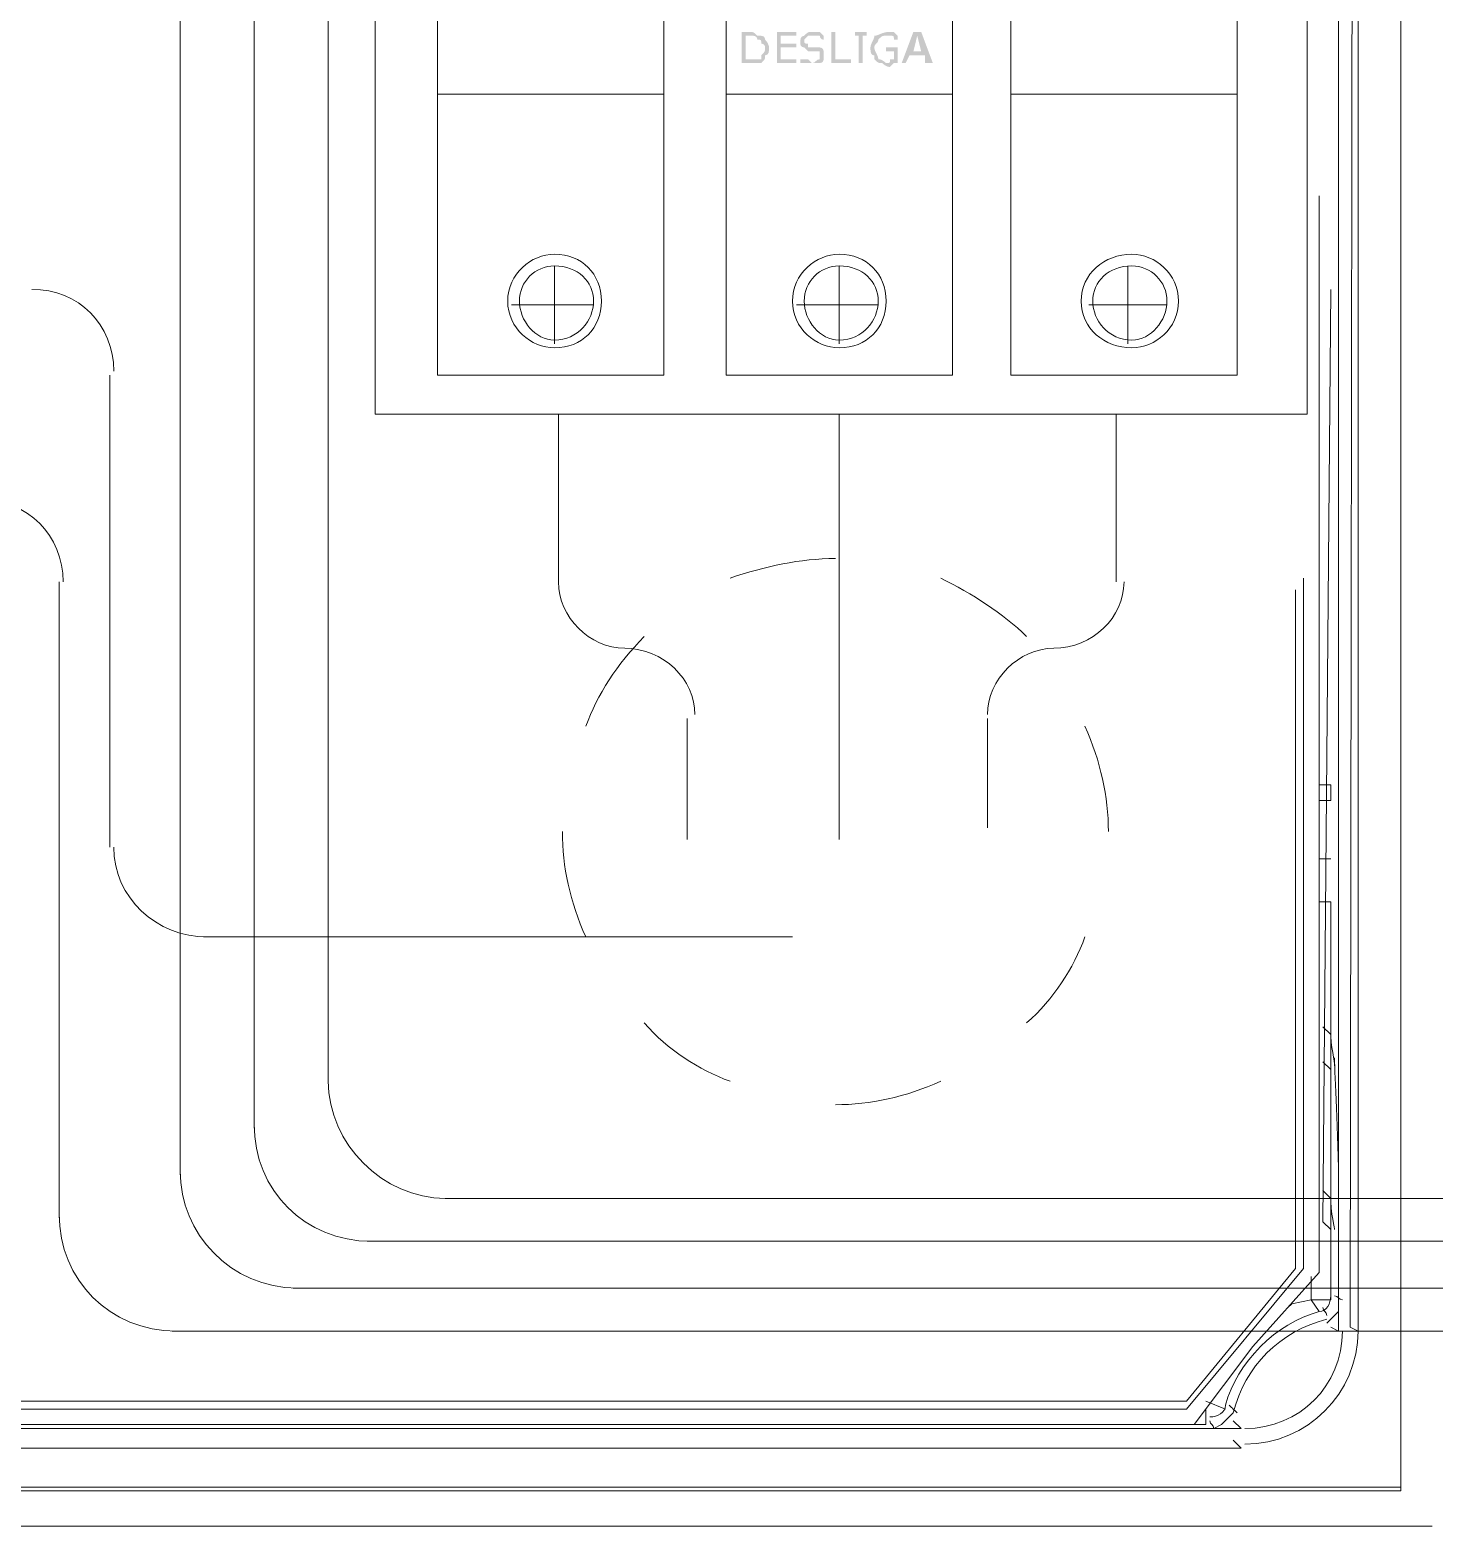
# Model space of a CAD drawing. Header units: metres. Extents: x 2999 to 3164, y 1641 to 1678.
# Drawn here: x 3008.698 to 3009.256, y 1650.142 to 1650.737 of the extents above; entities that cross this region are included whole.
import ezdxf

# ---------------------------------------------------------------- set-up
doc = ezdxf.new("R2010")
doc.units = ezdxf.units.M

msp = doc.modelspace()

# ---------------------------------------------------------------- hatches: boundary and pattern name
at = {"true_color": 0x000007}
h = msp.add_hatch(color=7, dxfattribs=at)
edge = h.paths.add_edge_path()
edge.add_spline(control_points=[(3008.99168, 1650.73038), (3008.99168, 1650.72883), (3008.99168, 1650.72727), (3008.99013, 1650.72727), (3008.99013, 1650.72727), (3008.99013, 1650.72572), (3008.99013, 1650.72572), (3008.98858, 1650.72417), (3008.98858, 1650.72417), (3008.98858, 1650.72417), (3008.98702, 1650.72417), (3008.98702, 1650.72417), (3008.98702, 1650.72417), (3008.98547, 1650.72417), (3008.98547, 1650.72417), (3008.98392, 1650.72417)], knot_values=[0, 0, 0, 0, 0.0625, 0.0625, 0.0625, 0.0625, 0.125, 0.125, 0.125, 0.125, 0.1875, 0.1875, 0.1875, 0.1875, 1, 1, 1, 1], degree=3, periodic=0)
edge.add_line((3008.98392, 1650.72417), (3008.98082, 1650.72417))
edge.add_line((3008.98082, 1650.72417), (3008.98082, 1650.73659))
edge.add_line((3008.98082, 1650.73659), (3008.98392, 1650.73659))
edge.add_spline(control_points=[(3008.98392, 1650.73659), (3008.98547, 1650.73659), (3008.98547, 1650.73659), (3008.98702, 1650.73503), (3008.98702, 1650.73503), (3008.98702, 1650.73503), (3008.98858, 1650.73503), (3008.98858, 1650.73503), (3008.98858, 1650.73503), (3008.99013, 1650.73503), (3008.99013, 1650.73348), (3008.99013, 1650.73348), (3008.99013, 1650.73348), (3008.99168, 1650.73193), (3008.99168, 1650.73038), (3008.99168, 1650.73038)], knot_values=[0, 0, 0, 0, 0.0625, 0.0625, 0.0625, 0.0625, 0.125, 0.125, 0.125, 0.125, 0.1875, 0.1875, 0.1875, 0.1875, 1, 1, 1, 1], degree=3, periodic=0)
edge = h.paths.add_edge_path()
edge.add_spline(control_points=[(3008.99013, 1650.73038), (3008.99013, 1650.73038), (3008.99013, 1650.73193), (3008.98858, 1650.73193), (3008.98858, 1650.73193), (3008.98858, 1650.73348), (3008.98858, 1650.73348), (3008.98702, 1650.73348), (3008.98702, 1650.73348), (3008.98702, 1650.73348), (3008.98702, 1650.73503), (3008.98547, 1650.73503), (3008.98547, 1650.73503), (3008.98547, 1650.73503), (3008.98547, 1650.73503), (3008.98392, 1650.73503)], knot_values=[0, 0, 0, 0, 0.0625, 0.0625, 0.0625, 0.0625, 0.125, 0.125, 0.125, 0.125, 0.1875, 0.1875, 0.1875, 0.1875, 1, 1, 1, 1], degree=3, periodic=0)
edge.add_line((3008.98392, 1650.73503), (3008.98237, 1650.73503))
edge.add_line((3008.98237, 1650.73503), (3008.98237, 1650.72572))
edge.add_line((3008.98237, 1650.72572), (3008.98392, 1650.72572))
edge.add_spline(control_points=[(3008.98392, 1650.72572), (3008.98547, 1650.72572), (3008.98547, 1650.72572), (3008.98702, 1650.72572), (3008.98702, 1650.72572), (3008.98702, 1650.72572), (3008.98702, 1650.72572), (3008.98858, 1650.72572), (3008.98858, 1650.72572), (3008.98858, 1650.72572), (3008.98858, 1650.72727), (3008.98858, 1650.72727), (3008.98858, 1650.72727), (3008.99013, 1650.72883), (3008.99013, 1650.72883), (3008.99013, 1650.73038)], knot_values=[0, 0, 0, 0, 0.0625, 0.0625, 0.0625, 0.0625, 0.125, 0.125, 0.125, 0.125, 0.1875, 0.1875, 0.1875, 0.1875, 1, 1, 1, 1], degree=3, periodic=0)
h.paths.add_polyline_path([(3009.00254, 1650.72417), (3008.99478, 1650.72417), (3008.99478, 1650.73659), (3009.00254, 1650.73659), (3009.00254, 1650.73503), (3008.99634, 1650.73503), (3008.99634, 1650.73193), (3009.00254, 1650.73193), (3009.00254, 1650.73038), (3008.99634, 1650.73038), (3008.99634, 1650.72572), (3009.00254, 1650.72572), (3009.00254, 1650.72417), (3009.00254, 1650.72572)])
edge = h.paths.add_edge_path()
edge.add_spline(control_points=[(3009.01341, 1650.72727), (3009.01341, 1650.72727), (3009.01341, 1650.72572), (3009.01341, 1650.72572), (3009.01341, 1650.72572), (3009.01341, 1650.72572), (3009.01341, 1650.72417), (3009.01186, 1650.72417), (3009.01186, 1650.72417), (3009.01186, 1650.72417), (3009.01186, 1650.72417), (3009.0103, 1650.72417), (3009.0103, 1650.72417), (3009.0103, 1650.72417), (3009.0103, 1650.72417), (3009.00875, 1650.72417), (3009.00875, 1650.72417), (3009.00875, 1650.72417), (3009.0072, 1650.72417), (3009.0072, 1650.72417), (3009.0072, 1650.72417), (3009.00565, 1650.72417), (3009.00565, 1650.72417), (3009.0041, 1650.72417)], knot_values=[0, 0, 0, 0, 0.041667, 0.041667, 0.041667, 0.041667, 0.083333, 0.083333, 0.083333, 0.083333, 0.125, 0.125, 0.125, 0.125, 0.166667, 0.166667, 0.166667, 0.166667, 0.208333, 0.208333, 0.208333, 0.208333, 1, 1, 1, 1], degree=3, periodic=0)
edge.add_line((3009.0041, 1650.72417), (3009.0041, 1650.72572))
edge.add_spline(control_points=[(3009.0041, 1650.72572), (3009.00565, 1650.72572), (3009.00565, 1650.72572), (3009.0072, 1650.72572), (3009.0072, 1650.72572), (3009.0072, 1650.72572), (3009.00875, 1650.72417), (3009.00875, 1650.72417), (3009.00875, 1650.72417), (3009.0103, 1650.72417), (3009.0103, 1650.72572), (3009.01186, 1650.72572), (3009.01186, 1650.72572), (3009.01186, 1650.72572), (3009.01186, 1650.72572), (3009.01186, 1650.72727), (3009.01186, 1650.72727), (3009.01186, 1650.72727), (3009.01186, 1650.72727), (3009.01186, 1650.72883), (3009.01186, 1650.72883), (3009.01186, 1650.72883), (3009.01186, 1650.72883), (3009.0103, 1650.72883), (3009.0103, 1650.72883), (3009.0103, 1650.72883), (3009.0103, 1650.72883), (3009.00875, 1650.72883), (3009.00875, 1650.72883), (3009.00875, 1650.72883), (3009.00875, 1650.72883), (3009.0072, 1650.72883), (3009.0072, 1650.72883), (3009.0072, 1650.72883), (3009.00565, 1650.73038), (3009.00565, 1650.73038), (3009.00565, 1650.73038), (3009.0041, 1650.73038), (3009.0041, 1650.73193), (3009.0041, 1650.73193), (3009.0041, 1650.73193), (3009.0041, 1650.73348), (3009.0041, 1650.73503), (3009.00565, 1650.73503), (3009.00565, 1650.73503), (3009.0072, 1650.73659), (3009.0072, 1650.73659), (3009.00875, 1650.73659), (3009.00875, 1650.73659), (3009.0103, 1650.73659), (3009.0103, 1650.73659), (3009.01186, 1650.73659), (3009.01186, 1650.73659), (3009.01186, 1650.73659), (3009.01341, 1650.73503), (3009.01341, 1650.73503)], knot_values=[0, 0, 0, 0, 0.017857, 0.017857, 0.017857, 0.017857, 0.035714, 0.035714, 0.035714, 0.035714, 0.053571, 0.053571, 0.053571, 0.053571, 0.071429, 0.071429, 0.071429, 0.071429, 0.089286, 0.089286, 0.089286, 0.089286, 0.107143, 0.107143, 0.107143, 0.107143, 0.125, 0.125, 0.125, 0.125, 0.142857, 0.142857, 0.142857, 0.142857, 0.160714, 0.160714, 0.160714, 0.160714, 0.178571, 0.178571, 0.178571, 0.178571, 0.196429, 0.196429, 0.196429, 0.196429, 0.214286, 0.214286, 0.214286, 0.214286, 0.232143, 0.232143, 0.232143, 0.232143, 1, 1, 1, 1], degree=3, periodic=0)
edge.add_line((3009.01341, 1650.73503), (3009.01341, 1650.73348))
edge.add_spline(control_points=[(3009.01341, 1650.73348), (3009.01341, 1650.73348), (3009.01186, 1650.73348), (3009.01186, 1650.73503), (3009.01186, 1650.73503), (3009.0103, 1650.73503), (3009.0103, 1650.73503), (3009.00875, 1650.73503), (3009.00875, 1650.73503), (3009.00875, 1650.73503), (3009.0072, 1650.73503), (3009.0072, 1650.73503), (3009.0072, 1650.73503), (3009.00565, 1650.73348), (3009.00565, 1650.73348), (3009.00565, 1650.73348), (3009.00565, 1650.73348), (3009.00565, 1650.73193), (3009.00565, 1650.73193), (3009.0072, 1650.73193), (3009.0072, 1650.73193), (3009.0072, 1650.73193), (3009.0072, 1650.73038), (3009.0072, 1650.73038), (3009.0072, 1650.73038), (3009.00875, 1650.73038), (3009.00875, 1650.73038), (3009.00875, 1650.73038), (3009.00875, 1650.73038), (3009.0103, 1650.73038), (3009.0103, 1650.73038), (3009.01186, 1650.73038), (3009.01186, 1650.73038), (3009.01186, 1650.73038), (3009.01341, 1650.73038), (3009.01341, 1650.72883), (3009.01341, 1650.72883), (3009.01341, 1650.72883), (3009.01341, 1650.72883), (3009.01341, 1650.72727)], knot_values=[0, 0, 0, 0, 0.025, 0.025, 0.025, 0.025, 0.05, 0.05, 0.05, 0.05, 0.075, 0.075, 0.075, 0.075, 0.1, 0.1, 0.1, 0.1, 0.125, 0.125, 0.125, 0.125, 0.15, 0.15, 0.15, 0.15, 0.175, 0.175, 0.175, 0.175, 0.2, 0.2, 0.2, 0.2, 0.225, 0.225, 0.225, 0.225, 1, 1, 1, 1], degree=3, periodic=0)
h.paths.add_polyline_path([(3009.02427, 1650.72417), (3009.01651, 1650.72417), (3009.01651, 1650.73659), (3009.01806, 1650.73659), (3009.01806, 1650.72572), (3009.02427, 1650.72572), (3009.02427, 1650.72417), (3009.02427, 1650.72572)])
h.paths.add_polyline_path([(3009.03048, 1650.72417), (3009.02893, 1650.72417)])
h.paths.add_polyline_path([(3009.04289, 1650.72417), (3009.04289, 1650.72417), (3009.04289, 1650.72417), (3009.04289, 1650.72417), (3009.04289, 1650.72417), (3009.04289, 1650.72417), (3009.04288, 1650.72417), (3009.04287, 1650.72417), (3009.04286, 1650.72417), (3009.04284, 1650.72417), (3009.04281, 1650.72417), (3009.04278, 1650.72417), (3009.04274, 1650.72417), (3009.0427, 1650.72417), (3009.04265, 1650.72417), (3009.04259, 1650.72417), (3009.04252, 1650.72417), (3009.04243, 1650.72417), (3009.04234, 1650.72417), (3009.04224, 1650.72417), (3009.04212, 1650.72417), (3009.042, 1650.72417), (3009.04185, 1650.72417), (3009.0417, 1650.72417), (3009.04153, 1650.72417), (3009.04134, 1650.72417), (3009.04134, 1650.72417), (3009.04133, 1650.72416), (3009.04131, 1650.72414), (3009.04128, 1650.7241), (3009.04123, 1650.72406), (3009.04117, 1650.724), (3009.0411, 1650.72393), (3009.04102, 1650.72385), (3009.04094, 1650.72377), (3009.04085, 1650.72368), (3009.04076, 1650.72359), (3009.04066, 1650.72349), (3009.04057, 1650.72339), (3009.04047, 1650.7233), (3009.04037, 1650.7232), (3009.04028, 1650.72311), (3009.04019, 1650.72302), (3009.04011, 1650.72294), (3009.04003, 1650.72286), (3009.03996, 1650.72279), (3009.03991, 1650.72273), (3009.03986, 1650.72269), (3009.03982, 1650.72265), (3009.0398, 1650.72263), (3009.03979, 1650.72262), (3009.0396, 1650.72263), (3009.0394, 1650.72265), (3009.03921, 1650.72269), (3009.03902, 1650.72273), (3009.03883, 1650.72279), (3009.03865, 1650.72286), (3009.03847, 1650.72294), (3009.0383, 1650.72302), (3009.03813, 1650.72311), (3009.03796, 1650.7232), (3009.03781, 1650.7233), (3009.03766, 1650.72339), (3009.03752, 1650.72349), (3009.03738, 1650.72359), (3009.03726, 1650.72368), (3009.03715, 1650.72377), (3009.03704, 1650.72385), (3009.03695, 1650.72393), (3009.03687, 1650.724), (3009.03681, 1650.72406), (3009.03676, 1650.7241), (3009.03672, 1650.72414), (3009.03669, 1650.72416), (3009.03669, 1650.72417), (3009.0365, 1650.72417), (3009.03633, 1650.72417), (3009.03617, 1650.72417), (3009.03603, 1650.72418), (3009.03589, 1650.72418), (3009.03577, 1650.72419), (3009.03565, 1650.72421), (3009.03554, 1650.72423), (3009.03543, 1650.72425), (3009.03533, 1650.72428), (3009.03523, 1650.72432), (3009.03513, 1650.72436), (3009.03504, 1650.72442), (3009.03494, 1650.72448), (3009.03484, 1650.72455), (3009.03473, 1650.72463), (3009.03462, 1650.72472), (3009.0345, 1650.72483), (3009.03438, 1650.72494), (3009.03424, 1650.72507), (3009.0341, 1650.72521), (3009.03394, 1650.72537), (3009.03377, 1650.72554), (3009.03358, 1650.72572), (3009.03358, 1650.72572), (3009.03358, 1650.72572), (3009.03358, 1650.72573), (3009.03358, 1650.72573), (3009.03358, 1650.72574), (3009.03358, 1650.72575), (3009.03358, 1650.72576), (3009.03358, 1650.72578), (3009.03358, 1650.7258), (3009.03358, 1650.72583), (3009.03358, 1650.72587), (3009.03358, 1650.72592), (3009.03358, 1650.72597), (3009.03358, 1650.72603), (3009.03358, 1650.7261), (3009.03358, 1650.72618), (3009.03358, 1650.72627), (3009.03358, 1650.72638), (3009.03358, 1650.72649), (3009.03358, 1650.72662), (3009.03358, 1650.72676), (3009.03358, 1650.72692), (3009.03358, 1650.72709), (3009.03358, 1650.72727), (3009.0334, 1650.72728), (3009.03323, 1650.72731), (3009.03307, 1650.72734), (3009.03293, 1650.7274), (3009.0328, 1650.72746), (3009.03269, 1650.72754), (3009.03258, 1650.72763), (3009.03249, 1650.72773), (3009.03241, 1650.72785), (3009.03234, 1650.72797), (3009.03228, 1650.7281), (3009.03222, 1650.72824), (3009.03218, 1650.72839), (3009.03214, 1650.72855), (3009.03211, 1650.72871), (3009.03209, 1650.72888), (3009.03207, 1650.72906), (3009.03205, 1650.72924), (3009.03204, 1650.72942), (3009.03204, 1650.72961), (3009.03203, 1650.7298), (3009.03203, 1650.72999), (3009.03203, 1650.73018), (3009.03203, 1650.73038), (3009.03204, 1650.73057), (3009.03206, 1650.73077), (3009.0321, 1650.73096), (3009.03215, 1650.73115), (3009.0322, 1650.73135), (3009.03227, 1650.73154), (3009.03235, 1650.73174), (3009.03243, 1650.73193), (3009.03252, 1650.73212), (3009.03261, 1650.73232), (3009.03271, 1650.73251), (3009.03281, 1650.73271), (3009.0329, 1650.7329), (3009.033, 1650.73309), (3009.03309, 1650.73329), (3009.03318, 1650.73348), (3009.03326, 1650.73368), (3009.03334, 1650.73387), (3009.03341, 1650.73406), (3009.03347, 1650.73426), (3009.03352, 1650.73445), (3009.03355, 1650.73465), (3009.03357, 1650.73484), (3009.03358, 1650.73503), (3009.03378, 1650.73504), (3009.03397, 1650.73506), (3009.03417, 1650.7351), (3009.03437, 1650.73515), (3009.03457, 1650.73521), (3009.03477, 1650.73528), (3009.03498, 1650.73535), (3009.03519, 1650.73544), (3009.03541, 1650.73553), (3009.03563, 1650.73562), (3009.03587, 1650.73571), (3009.0361, 1650.73581), (3009.03635, 1650.73591), (3009.03661, 1650.736), (3009.03687, 1650.7361), (3009.03715, 1650.73618), (3009.03743, 1650.73627), (3009.03773, 1650.73634), (3009.03804, 1650.73641), (3009.03836, 1650.73647), (3009.0387, 1650.73652), (3009.03905, 1650.73656), (3009.03941, 1650.73658), (3009.03979, 1650.73659), (3009.03979, 1650.73659), (3009.03979, 1650.73659), (3009.03979, 1650.73659), (3009.0398, 1650.73659), (3009.0398, 1650.73659), (3009.03981, 1650.73659), (3009.03983, 1650.73659), (3009.03985, 1650.73659), (3009.03987, 1650.73659), (3009.0399, 1650.73659), (3009.03994, 1650.73659), (3009.03998, 1650.73659), (3009.04004, 1650.73659), (3009.0401, 1650.73659), (3009.04017, 1650.73659), (3009.04025, 1650.73659), (3009.04034, 1650.73659), (3009.04045, 1650.73659), (3009.04056, 1650.73659), (3009.04069, 1650.73659), (3009.04083, 1650.73659), (3009.04099, 1650.73659), (3009.04116, 1650.73659), (3009.04134, 1650.73659), (3009.04135, 1650.73658), (3009.04137, 1650.73656), (3009.04141, 1650.73652), (3009.04146, 1650.73647), (3009.04152, 1650.73641), (3009.04158, 1650.73634), (3009.04166, 1650.73627), (3009.04174, 1650.73618), (3009.04183, 1650.7361), (3009.04193, 1650.736), (3009.04202, 1650.73591), (3009.04212, 1650.73581), (3009.04222, 1650.73571), (3009.04231, 1650.73562), (3009.0424, 1650.73553), (3009.04249, 1650.73544), (3009.04258, 1650.73535), (3009.04265, 1650.73528), (3009.04272, 1650.73521), (3009.04278, 1650.73515), (3009.04283, 1650.7351), (3009.04286, 1650.73506), (3009.04289, 1650.73504), (3009.04289, 1650.73503), (3009.04289, 1650.73348), (3009.04289, 1650.73348), (3009.04289, 1650.73348), (3009.04289, 1650.73348), (3009.04289, 1650.73348), (3009.04289, 1650.73348), (3009.04289, 1650.73348), (3009.04289, 1650.73348), (3009.04289, 1650.73348), (3009.04289, 1650.73348), (3009.04289, 1650.73348), (3009.04289, 1650.73348), (3009.04289, 1650.73348), (3009.04289, 1650.73348), (3009.04289, 1650.73348), (3009.04289, 1650.73348), (3009.04289, 1650.73348), (3009.04289, 1650.73348), (3009.04289, 1650.73348), (3009.04289, 1650.73348), (3009.04289, 1650.73348), (3009.04289, 1650.73348), (3009.04289, 1650.73348), (3009.04289, 1650.73348), (3009.04289, 1650.73348), (3009.04289, 1650.73348), (3009.04289, 1650.73348), (3009.04289, 1650.73348), (3009.04286, 1650.73348), (3009.04283, 1650.73348), (3009.04278, 1650.73348), (3009.04272, 1650.73348), (3009.04265, 1650.73348), (3009.04258, 1650.73348), (3009.04249, 1650.73348), (3009.0424, 1650.73348), (3009.04231, 1650.73348), (3009.04222, 1650.73348), (3009.04212, 1650.73348), (3009.04202, 1650.73348), (3009.04193, 1650.73348), (3009.04183, 1650.73348), (3009.04174, 1650.73348), (3009.04166, 1650.73348), (3009.04158, 1650.73348), (3009.04152, 1650.73348), (3009.04146, 1650.73348), (3009.04141, 1650.73348), (3009.04137, 1650.73348), (3009.04135, 1650.73348), (3009.04134, 1650.73348), (3009.04134, 1650.73367), (3009.04134, 1650.73384), (3009.04134, 1650.73399), (3009.04134, 1650.73414), (3009.04133, 1650.73426), (3009.04132, 1650.73438), (3009.0413, 1650.73448), (3009.04128, 1650.73457), (3009.04126, 1650.73466), (3009.04123, 1650.73473), (3009.04119, 1650.73479), (3009.04115, 1650.73484), (3009.0411, 1650.73488), (3009.04103, 1650.73492), (3009.04096, 1650.73495), (3009.04088, 1650.73498), (3009.04079, 1650.735), (3009.04069, 1650.73501), (3009.04057, 1650.73502), (3009.04044, 1650.73503), (3009.0403, 1650.73503), (3009.04015, 1650.73503), (3009.03998, 1650.73503), (3009.03979, 1650.73503), (3009.03979, 1650.73503), (3009.03979, 1650.73503), (3009.03979, 1650.73503), (3009.03978, 1650.73503), (3009.03978, 1650.73503), (3009.03977, 1650.73503), (3009.03975, 1650.73503), (3009.03973, 1650.73503), (3009.03971, 1650.73503), (3009.03968, 1650.73503), (3009.03964, 1650.73503), (3009.0396, 1650.73503), (3009.03954, 1650.73503), (3009.03948, 1650.73503), (3009.03941, 1650.73503), (3009.03933, 1650.73503), (3009.03924, 1650.73503), (3009.03914, 1650.73503), (3009.03902, 1650.73503), (3009.03889, 1650.73503), (3009.03875, 1650.73503), (3009.0386, 1650.73503), (3009.03842, 1650.73503), (3009.03824, 1650.73503), (3009.03805, 1650.73503), (3009.03788, 1650.73503), (3009.03772, 1650.73503), (3009.03758, 1650.73503), (3009.03744, 1650.73502), (3009.03732, 1650.73501), (3009.0372, 1650.735), (3009.03709, 1650.73498), (3009.03698, 1650.73495), (3009.03688, 1650.73492), (3009.03678, 1650.73488), (3009.03669, 1650.73484), (3009.03659, 1650.73479), (3009.03649, 1650.73473), (3009.03639, 1650.73466), (3009.03628, 1650.73457), (3009.03617, 1650.73448), (3009.03606, 1650.73438), (3009.03593, 1650.73426), (3009.0358, 1650.73414), (3009.03565, 1650.73399), (3009.03549, 1650.73384), (3009.03532, 1650.73367), (3009.03513, 1650.73348), (3009.03513, 1650.7333), (3009.0351, 1650.73312), (3009.03507, 1650.73297), (3009.03502, 1650.73282), (3009.03496, 1650.73269), (3009.03489, 1650.73256), (3009.03482, 1650.73244), (3009.03473, 1650.73233), (3009.03464, 1650.73223), (3009.03455, 1650.73213), (3009.03446, 1650.73203), (3009.03436, 1650.73193), (3009.03426, 1650.73183), (3009.03417, 1650.73173), (3009.03407, 1650.73163), (3009.03399, 1650.73153), (3009.0339, 1650.73142), (3009.03383, 1650.7313), (3009.03376, 1650.73117), (3009.0337, 1650.73104), (3009.03365, 1650.73089), (3009.03361, 1650.73074), (3009.03359, 1650.73056), (3009.03358, 1650.73038), (3009.03359, 1650.73018), (3009.03361, 1650.72999), (3009.03365, 1650.7298), (3009.0337, 1650.7296), (3009.03376, 1650.72941), (3009.03383, 1650.72921), (3009.0339, 1650.72902), (3009.03399, 1650.72883), (3009.03407, 1650.72863), (3009.03417, 1650.72844), (3009.03426, 1650.72824), (3009.03436, 1650.72805), (3009.03446, 1650.72786), (3009.03455, 1650.72766), (3009.03464, 1650.72747), (3009.03473, 1650.72727), (3009.03482, 1650.72708), (3009.03489, 1650.72689), (3009.03496, 1650.72669), (3009.03502, 1650.7265), (3009.03507, 1650.7263), (3009.0351, 1650.72611), (3009.03513, 1650.72592), (3009.03513, 1650.72572), (3009.03533, 1650.72571), (3009.03552, 1650.72569), (3009.03571, 1650.72566), (3009.0359, 1650.72561), (3009.03609, 1650.72555), (3009.03627, 1650.72548), (3009.03645, 1650.7254), (3009.03663, 1650.72532), (3009.0368, 1650.72523), (3009.03696, 1650.72514), (3009.03712, 1650.72504), (3009.03727, 1650.72495), (3009.03741, 1650.72485), (3009.03754, 1650.72475), (3009.03767, 1650.72466), (3009.03778, 1650.72457), (3009.03788, 1650.72449), (3009.03797, 1650.72441), (3009.03805, 1650.72434), (3009.03812, 1650.72429), (3009.03817, 1650.72424), (3009.03821, 1650.7242), (3009.03823, 1650.72418), (3009.03824, 1650.72417), (3009.03842, 1650.72417), (3009.0386, 1650.72417), (3009.03875, 1650.72417), (3009.03889, 1650.72418), (3009.03902, 1650.72418), (3009.03914, 1650.72419), (3009.03924, 1650.72421), (3009.03933, 1650.72423), (3009.03941, 1650.72425), (3009.03948, 1650.72428), (3009.03954, 1650.72432), (3009.0396, 1650.72436), (3009.03964, 1650.72442), (3009.03968, 1650.72448), (3009.03971, 1650.72455), (3009.03973, 1650.72463), (3009.03975, 1650.72472), (3009.03977, 1650.72483), (3009.03978, 1650.72494), (3009.03978, 1650.72507), (3009.03979, 1650.72521), (3009.03979, 1650.72537), (3009.03979, 1650.72554), (3009.03979, 1650.72572), (3009.03998, 1650.72572), (3009.04015, 1650.72572), (3009.0403, 1650.72572), (3009.04044, 1650.72572), (3009.04057, 1650.72572), (3009.04069, 1650.72572), (3009.04079, 1650.72572), (3009.04088, 1650.72572), (3009.04096, 1650.72572), (3009.04103, 1650.72572), (3009.0411, 1650.72572), (3009.04115, 1650.72572), (3009.04119, 1650.72572), (3009.04123, 1650.72572), (3009.04126, 1650.72572), (3009.04128, 1650.72572), (3009.0413, 1650.72572), (3009.04132, 1650.72572), (3009.04133, 1650.72572), (3009.04134, 1650.72572), (3009.04134, 1650.72572), (3009.04134, 1650.72572), (3009.04134, 1650.72572), (3009.04134, 1650.72572), (3009.04134, 1650.72883), (3009.03824, 1650.72883), (3009.03824, 1650.73038), (3009.04289, 1650.73038)])
h.paths.add_polyline_path([(3009.04289, 1650.72417), (3009.04289, 1650.73038)])
h.paths.add_polyline_path([(3009.05686, 1650.72417), (3009.05376, 1650.72417), (3009.05376, 1650.72727), (3009.04755, 1650.72727), (3009.046, 1650.72417), (3009.04445, 1650.72417), (3009.0491, 1650.73659), (3009.05221, 1650.73659), (3009.05686, 1650.72417), (3009.05221, 1650.73659)])
h.paths.add_polyline_path([(3009.05221, 1650.72883), (3009.05065, 1650.73503), (3009.0491, 1650.72883), (3009.05221, 1650.72883), (3009.0491, 1650.72883)])
h.paths.add_polyline_path([(3009.03048, 1650.72417), (3009.02582, 1650.72417), (3009.02737, 1650.72417), (3009.02737, 1650.73503), (3009.02582, 1650.73503), (3009.02582, 1650.73659), (3009.03048, 1650.73659), (3009.03048, 1650.73503), (3009.02893, 1650.73503), (3009.02893, 1650.72417)])

# ---------------------------------------------------------------- linework, layer by layer
at = {"color": 7, "linetype": 'Continuous', "lineweight": 20, "true_color": 0x000007}
for points in [[(3009.2431, 1652.5834), (3009.2431, 1650.15771), (3009.2431, 1650.15771)], [(3009.2431, 1652.57564), (3009.2431, 1650.15616), (3009.2431, 1650.15616)], [(3009.22602, 1650.21979), (3009.22602, 1652.46546), (3009.21826, 1652.45925), (3009.21826, 1650.21979)], [(3009.22602, 1650.21979), (3009.22292, 1650.22134), (3009.22602, 1652.46546), (3009.22292, 1652.46856)], [(3008.85976, 1650.71175), (3008.94978, 1650.71175), (3008.94978, 1650.71175)], [(3008.97461, 1650.71175), (3009.06462, 1650.71175), (3009.06462, 1650.71175)], [(3009.17791, 1650.71175), (3009.0879, 1650.71175), (3009.0879, 1650.71175)], [(3009.2105, 1650.24307), (3009.2105, 1650.6714), (3009.2105, 1650.6714)], [(3008.90632, 1650.64347), (3008.90632, 1650.62795), (3008.88925, 1650.62795)], [(3009.01962, 1650.64347), (3009.01962, 1650.62795), (3009.00254, 1650.62795)], [(3009.13446, 1650.64347), (3009.13446, 1650.62795), (3009.14998, 1650.62795)], [(3009.21516, 1650.26014), (3009.21206, 1650.26324), (3009.21516, 1650.63416)], [(3008.92184, 1650.62795), (3008.90632, 1650.62795), (3008.90632, 1650.61243)], [(3009.03513, 1650.62795), (3009.01962, 1650.62795), (3009.01962, 1650.61243)], [(3009.11894, 1650.62795), (3009.13446, 1650.62795), (3009.13446, 1650.61243)], [(3009.2043, 1650.24462), (3009.2043, 1650.51931), (3009.2043, 1650.51931)], [(3009.20119, 1650.24462), (3009.20119, 1650.51466), (3009.20119, 1650.51466)], [(3009.2105, 1650.43706), (3009.21516, 1650.43706), (3009.21516, 1650.43706)], [(3009.21516, 1650.43085), (3009.21516, 1650.43706), (3009.21516, 1650.43706)], [(3009.21516, 1650.43706), (3009.21516, 1650.43085), (3009.21516, 1650.43085)], [(3009.21516, 1650.43085), (3009.2105, 1650.43085), (3009.2105, 1650.43085)], [(3009.2105, 1650.40757), (3009.21516, 1650.40757), (3009.21516, 1650.40757)], [(3009.2105, 1650.3905), (3009.21516, 1650.3905), (3009.21516, 1650.3905)], [(3009.21516, 1650.33774), (3009.21516, 1650.3905), (3009.21516, 1650.3905)], [(3009.21516, 1650.3905), (3009.21516, 1650.2322), (3009.21516, 1650.2322)], [(3009.21516, 1650.33774), (3009.21206, 1650.34084), (3009.21206, 1650.34084)], [(3009.21516, 1650.32377), (3009.21206, 1650.32687), (3009.21206, 1650.32687)], [(3009.21516, 1650.27255), (3009.21206, 1650.27566), (3009.21206, 1650.27566)], [(3009.21516, 1650.26014), (3009.21206, 1650.26324), (3009.21206, 1650.26324)], [(3009.15774, 1650.18875), (3009.2043, 1650.24462), (3009.2043, 1650.24462)], [(3009.15774, 1650.19185), (3009.20119, 1650.24462), (3009.20119, 1650.24462)], [(3009.18412, 1650.21358), (3009.2105, 1650.24307), (3009.2105, 1650.24307)], [(3009.2074, 1650.2322), (3009.2074, 1650.24151), (3009.2074, 1650.24151)], [(3009.19809, 1650.2291), (3009.19964, 1650.23065), (3009.2074, 1650.2322)], [(3009.2105, 1650.22755), (3009.2074, 1650.2322), (3009.21516, 1650.2322)], [(3009.21826, 1650.23065), (3009.21826, 1650.22755), (3009.21361, 1650.22289)], [(3009.21826, 1650.23065), (3009.21826, 1650.21979), (3009.21826, 1650.21979)], [(3009.21826, 1650.21979), (3009.21516, 1650.22134), (3009.21516, 1650.22134)], [(3008.64404, 1650.18254), (3009.16084, 1650.18254), (3009.18412, 1650.21358)], [(3008.65025, 1650.19185), (3009.15774, 1650.19185), (3009.15774, 1650.19185)], [(3009.1655, 1650.19185), (3009.17326, 1650.18875), (3009.17326, 1650.18875)], [(3008.64715, 1650.18875), (3009.15774, 1650.18875), (3009.15774, 1650.18875)], [(3009.1655, 1650.18875), (3009.1655, 1650.18254), (3009.1655, 1650.18254)], [(3009.17636, 1650.1872), (3009.17171, 1650.18254), (3009.1686, 1650.18099)], [(3009.17947, 1650.18099), (3008.06827, 1650.18099), (3008.06827, 1650.18099)], [(3009.1655, 1650.18254), (3009.16084, 1650.18254), (3009.16084, 1650.18254)], [(3009.17947, 1650.18099), (3009.1686, 1650.18099), (3009.1686, 1650.18099)], [(3009.17947, 1650.18099), (3009.17636, 1650.18409), (3009.17636, 1650.18409)], [(3008.06827, 1650.17323), (3009.17947, 1650.17323), (3009.17636, 1650.17633)], [(3009.17947, 1650.17323), (3008.06827, 1650.17323), (3008.06827, 1650.17323)], [(3008.68284, 1650.15616), (3009.2431, 1650.15616), (3009.2431, 1650.15771), (3008.00464, 1650.15771)], [(3009.25551, 1650.14219), (3008.68284, 1650.14219), (3008.68284, 1650.14219)]]:
    msp.add_lwpolyline(points, dxfattribs=at)
at = {"color": 1, "linetype": 'Continuous', "lineweight": 20, "true_color": 0x000001}
for points in [[(3008.81631, 1651.10129), (3008.81631, 1650.31911), (3008.81631, 1650.31911)], [(3008.78682, 1651.09509), (3008.78682, 1650.30049), (3008.78682, 1650.30049)], [(3008.75734, 1651.05784), (3008.75734, 1650.28187), (3008.75734, 1650.28187)], [(3008.90787, 1650.5845), (3008.90787, 1650.51776), (3008.90787, 1650.51776)], [(3009.01962, 1650.5845), (3009.01962, 1650.41533), (3009.01962, 1650.41533)], [(3009.1298, 1650.5845), (3009.1298, 1650.51776), (3009.1298, 1650.51776)], [(3008.95909, 1650.46344), (3008.95909, 1650.41533), (3008.95909, 1650.41533)], [(3009.07859, 1650.46344), (3009.07859, 1650.41999), (3009.07859, 1650.41999)], [(3008.86287, 1650.27255), (3009.39519, 1650.27255), (3009.39519, 1650.27255)], [(3008.83183, 1650.25548), (3009.4821, 1650.25548), (3009.4821, 1650.25548)], [(3008.80234, 1650.23686), (3009.57676, 1650.23686), (3009.57676, 1650.23686)]]:
    msp.add_lwpolyline(points, dxfattribs=at)
at = {"color": 7, "linetype": 'Continuous', "lineweight": 20, "true_color": 0x000007}
for points in [[(3008.83493, 1651.06405), (3009.20585, 1651.06405), (3009.20585, 1650.5845), (3008.83493, 1650.5845)], [(3008.85976, 1650.60001), (3008.94978, 1650.60001), (3008.94978, 1651.04698), (3008.85976, 1651.04698)], [(3008.97461, 1650.60001), (3009.06462, 1650.60001), (3009.06462, 1651.04698), (3008.97461, 1651.04698)], [(3009.17791, 1650.60001), (3009.0879, 1650.60001), (3009.0879, 1651.04698), (3009.17791, 1651.04698)]]:
    msp.add_lwpolyline(points, close=True, dxfattribs=at)
at = {"color": 5, "linetype": 'Continuous', "lineweight": 20, "true_color": 0x000005}
for points in [[(3008.7294, 1650.60001), (3008.7294, 1650.41223), (3008.7294, 1650.41223)], [(3008.70923, 1650.51776), (3008.70923, 1650.26479), (3008.70923, 1650.26479)], [(3008.76665, 1650.37653), (3009.00099, 1650.37653), (3009.00099, 1650.37653)], [(3008.75423, 1650.21979), (3009.65902, 1650.21979), (3009.65902, 1650.21979)]]:
    msp.add_lwpolyline(points, dxfattribs=at)
at = {"color": 7, "linetype": 'Continuous', "lineweight": 20, "true_color": 0x000007}
for points in [[(3008.92495, 1650.6295), (3008.92495, 1650.64037), (3008.91719, 1650.64813), (3008.90632, 1650.64813), (3008.90632, 1650.64813), (3008.89701, 1650.64813), (3008.8877, 1650.64037), (3008.8877, 1650.6295), (3008.8877, 1650.6295), (3008.8877, 1650.61864), (3008.89701, 1650.61088), (3008.90632, 1650.61088), (3008.90632, 1650.61088), (3008.91719, 1650.61088), (3008.92495, 1650.61864), (3008.92495, 1650.6295)], [(3008.92184, 1650.6295), (3008.92184, 1650.63726), (3008.91563, 1650.64347), (3008.90632, 1650.64347), (3008.90632, 1650.64347), (3008.89856, 1650.64347), (3008.89236, 1650.63726), (3008.89236, 1650.6295), (3008.89236, 1650.6295), (3008.89236, 1650.62174), (3008.89856, 1650.61398), (3008.90632, 1650.61398), (3008.90632, 1650.61398), (3008.91563, 1650.61398), (3008.92184, 1650.62174), (3008.92184, 1650.6295)], [(3009.03824, 1650.6295), (3009.03824, 1650.64037), (3009.03048, 1650.64813), (3009.01962, 1650.64813), (3009.01962, 1650.64813), (3009.0103, 1650.64813), (3009.00099, 1650.64037), (3009.00099, 1650.6295), (3009.00099, 1650.6295), (3009.00099, 1650.61864), (3009.0103, 1650.61088), (3009.01962, 1650.61088), (3009.01962, 1650.61088), (3009.03048, 1650.61088), (3009.03824, 1650.61864), (3009.03824, 1650.6295)], [(3009.03513, 1650.6295), (3009.03513, 1650.63726), (3009.02893, 1650.64347), (3009.01962, 1650.64347), (3009.01962, 1650.64347), (3009.01186, 1650.64347), (3009.00565, 1650.63726), (3009.00565, 1650.6295), (3009.00565, 1650.6295), (3009.00565, 1650.62174), (3009.01186, 1650.61398), (3009.01962, 1650.61398), (3009.01962, 1650.61398), (3009.02893, 1650.61398), (3009.03513, 1650.62174), (3009.03513, 1650.6295)], [(3009.15463, 1650.6295), (3009.15463, 1650.64037), (3009.14532, 1650.64813), (3009.13601, 1650.64813), (3009.13601, 1650.64813), (3009.12515, 1650.64813), (3009.11584, 1650.64037), (3009.11584, 1650.6295), (3009.11584, 1650.6295), (3009.11584, 1650.61864), (3009.12515, 1650.61088), (3009.13601, 1650.61088), (3009.13601, 1650.61088), (3009.14532, 1650.61088), (3009.15463, 1650.61864), (3009.15463, 1650.6295)], [(3009.14998, 1650.6295), (3009.14998, 1650.63726), (3009.14377, 1650.64347), (3009.13601, 1650.64347), (3009.13601, 1650.64347), (3009.1267, 1650.64347), (3009.12049, 1650.63726), (3009.12049, 1650.6295), (3009.12049, 1650.6295), (3009.12049, 1650.62174), (3009.1267, 1650.61398), (3009.13601, 1650.61398), (3009.13601, 1650.61398), (3009.14377, 1650.61398), (3009.14998, 1650.62174), (3009.14998, 1650.6295)]]:
    msp.add_open_spline(points, degree=3, knots=[0, 0, 0, 0, 0.0625, 0.0625, 0.0625, 0.062501, 0.125, 0.125, 0.125, 0.125001, 0.1875, 0.1875, 0.1875, 0.187501, 1, 1, 1, 1], dxfattribs=at)
at = {"color": 5, "linetype": 'Continuous', "lineweight": 20, "true_color": 0x000005}
for points in [[(3008.73095, 1650.60157), (3008.73095, 1650.62019), (3008.71699, 1650.63416), (3008.69836, 1650.63416)], [(3008.71078, 1650.51776), (3008.71078, 1650.53638), (3008.69681, 1650.55035), (3008.67819, 1650.55035)], [(3008.73095, 1650.41223), (3008.73095, 1650.39205), (3008.74802, 1650.37653), (3008.7682, 1650.37653)], [(3008.70923, 1650.26635), (3008.70923, 1650.23996), (3008.7294, 1650.21979), (3008.75578, 1650.21979)]]:
    msp.add_open_spline(points, degree=3, dxfattribs=at)
at = {"color": 7, "linetype": 'Continuous', "lineweight": 20, "true_color": 0x000007}
for points in [[(3009.01806, 1650.52707), (3009.0041, 1650.52707), (3008.99013, 1650.52397), (3008.97616, 1650.51931)], [(3009.09411, 1650.49603), (3009.0848, 1650.50535), (3009.07238, 1650.51311), (3009.05997, 1650.51931)], [(3008.94202, 1650.49603), (3008.93115, 1650.48517), (3008.92339, 1650.47276), (3008.91874, 1650.46034)], [(3009.1267, 1650.41844), (3009.1267, 1650.4324), (3009.1236, 1650.44637), (3009.11739, 1650.46034)], [(3008.90943, 1650.41844), (3008.90943, 1650.40447), (3008.91253, 1650.3905), (3008.91874, 1650.37653)], [(3009.09411, 1650.34239), (3009.10497, 1650.3517), (3009.11273, 1650.36412), (3009.11739, 1650.37653)], [(3008.94202, 1650.34239), (3008.95133, 1650.33153), (3008.96375, 1650.32377), (3008.97616, 1650.31911)], [(3009.21516, 1650.33929), (3009.21516, 1650.33308), (3009.21671, 1650.32687), (3009.21671, 1650.32532)], [(3009.21826, 1650.27566), (3009.21826, 1650.30049), (3009.21671, 1650.32066), (3009.21671, 1650.32842)], [(3009.01806, 1650.3098), (3009.03203, 1650.3098), (3009.046, 1650.3129), (3009.05997, 1650.31911)], [(3009.21516, 1650.27411), (3009.21516, 1650.26635), (3009.21671, 1650.26014), (3009.21671, 1650.26014)], [(3009.2105, 1650.22755), (3009.21361, 1650.22755), (3009.21516, 1650.23065), (3009.21516, 1650.23376)], [(3009.21982, 1650.2322), (3009.21826, 1650.2322), (3009.21826, 1650.23376), (3009.21671, 1650.23376)], [(3009.2105, 1650.22755), (3009.19343, 1650.22289), (3009.17791, 1650.20737), (3009.17326, 1650.1903)], [(3009.21361, 1650.226), (3009.21361, 1650.22755), (3009.21206, 1650.22755), (3009.21206, 1650.2291)], [(3009.21361, 1650.22444), (3009.19499, 1650.21979), (3009.18102, 1650.20582), (3009.17636, 1650.1872)], [(3009.18102, 1650.18099), (3009.20274, 1650.18099), (3009.21982, 1650.19806), (3009.21982, 1650.21979)], [(3009.18102, 1650.17478), (3009.20585, 1650.17478), (3009.22602, 1650.19496), (3009.22602, 1650.21979)], [(3009.18102, 1650.18099), (3009.20274, 1650.18099), (3009.21982, 1650.19806), (3009.21982, 1650.21979)], [(3009.18102, 1650.17478), (3009.20585, 1650.17478), (3009.22602, 1650.19496), (3009.22602, 1650.21979)], [(3009.16705, 1650.18564), (3009.17015, 1650.18564), (3009.17326, 1650.1872), (3009.17326, 1650.1903)], [(3009.17481, 1650.1903), (3009.17636, 1650.18875), (3009.17636, 1650.18875), (3009.17791, 1650.1872)], [(3009.16705, 1650.18409), (3009.16705, 1650.18254), (3009.1686, 1650.18254), (3009.1686, 1650.18099)]]:
    msp.add_open_spline(points, degree=3, dxfattribs=at)
at = {"color": 1, "linetype": 'Continuous', "lineweight": 20, "true_color": 0x000001}
for points in [[(3008.90787, 1650.51776), (3008.90787, 1650.50379), (3008.92029, 1650.49138), (3008.93426, 1650.49138)], [(3009.10497, 1650.49138), (3009.12049, 1650.49138), (3009.13291, 1650.50379), (3009.13291, 1650.51776)], [(3008.96219, 1650.465), (3008.96219, 1650.47896), (3008.94978, 1650.49138), (3008.93426, 1650.49138)], [(3009.10497, 1650.49138), (3009.091, 1650.49138), (3009.07859, 1650.47896), (3009.07859, 1650.465)], [(3008.81631, 1650.31911), (3008.81631, 1650.29428), (3008.83804, 1650.27255), (3008.86287, 1650.27255)], [(3008.78682, 1650.30204), (3008.78682, 1650.27566), (3008.807, 1650.25548), (3008.83338, 1650.25548)], [(3008.75734, 1650.28342), (3008.75734, 1650.25859), (3008.77751, 1650.23686), (3008.80389, 1650.23686)]]:
    msp.add_open_spline(points, degree=3, dxfattribs=at)

doc.saveas('drawing.dxf')
